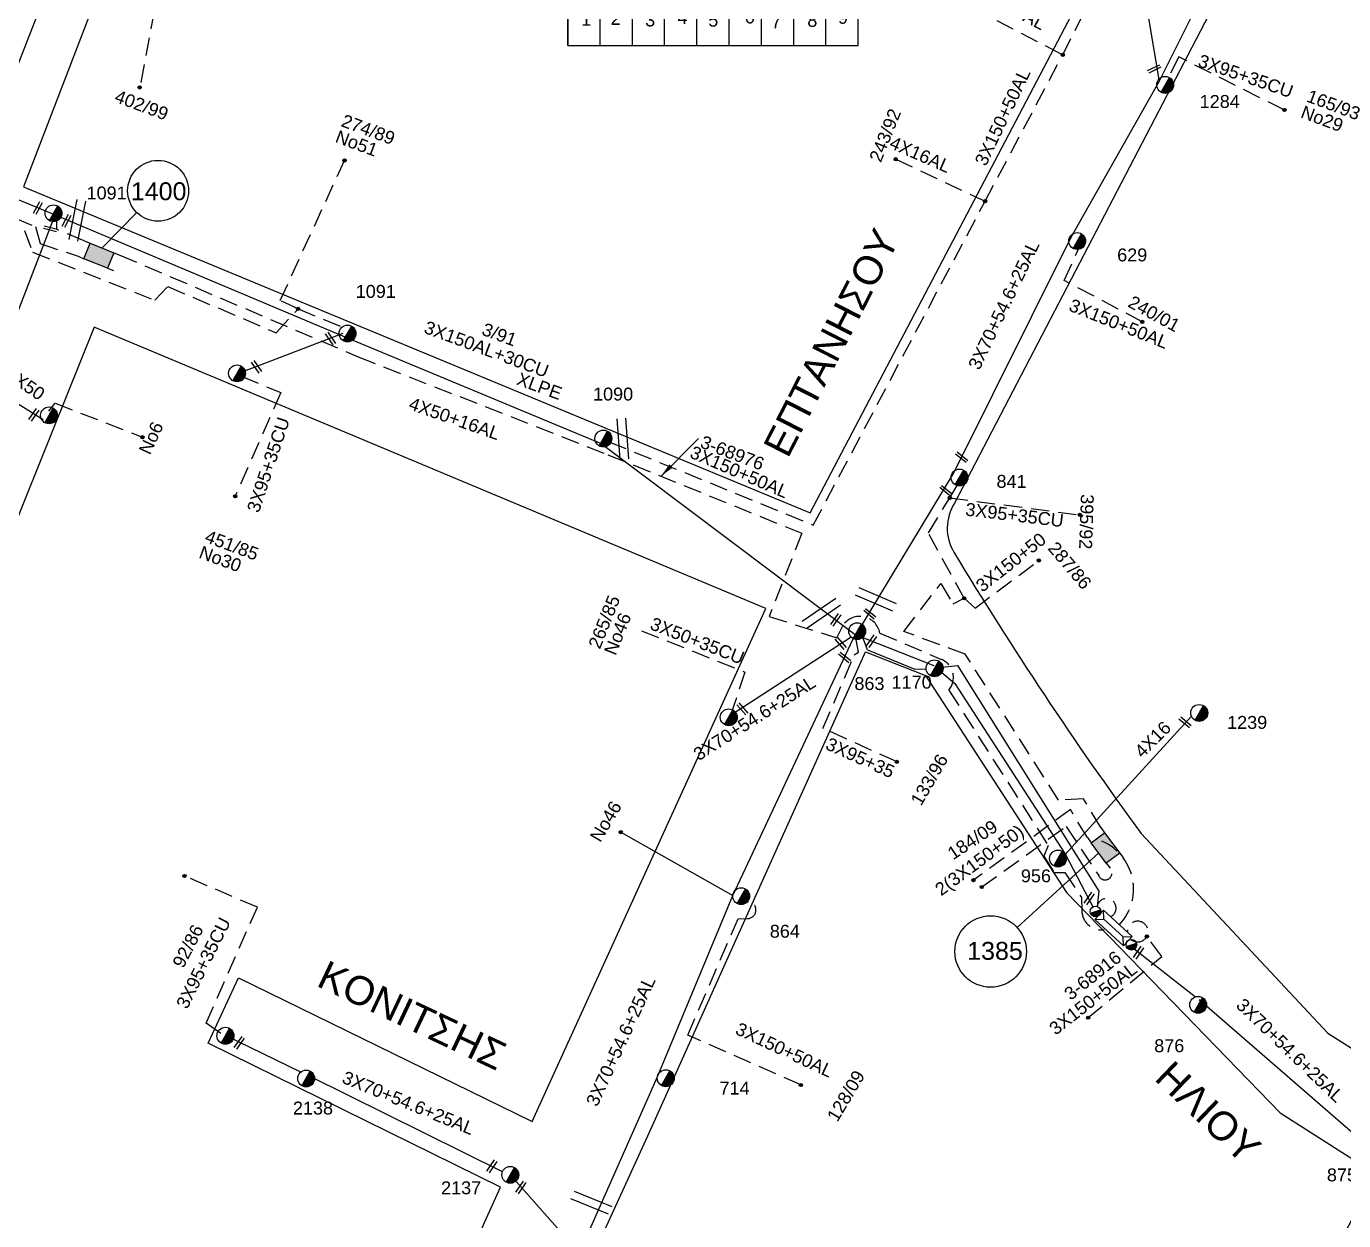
# Model space of a CAD drawing. Header units: millimetres. Extents: x 839 to 3144, y 747 to 1790.
# Drawn here: x 2016.4 to 2200.2, y 877.4 to 1044.1 of the extents above; entities that cross this region are included whole.
import ezdxf
from ezdxf.enums import TextEntityAlignment as Align

# ---------------------------------------------------------------- set-up
doc = ezdxf.new("R2010")
doc.units = ezdxf.units.MM
doc.linetypes.add('DASHED', pattern=[19.05, 12.7, -6.35])
for name, color, linetype in [('Link Box 4 Διευθύνσεων', 7, 'Continuous'), ('Ασφαλειοκιβώτια Χ.Τ 9 αναχωρήσεων', 7, 'Continuous'), ('Γέφυρες Εναερίου Δικτύου', 7, 'DASHED'), ('Γυμνά εναέρια ΧΤ (3Φ)   3x50+35CU', 7, 'Continuous'), ('Γυμνά εναέρια ΧΤ και ΦΟΠ (3Φ)   4x50+16AL', 7, 'Continuous'), ('Εναέρια παροχή ΧΤ 4x16', 7, 'SYN_LINE'), ('Επιγραφές - Σχήματα', 7, 'Continuous'), ('Καλώδια ΧΤ   3x150+50AL', 7, 'DASHED'), ('Καλώδια ΧΤ   3x95+35CU', 7, 'DASHED'), ('Καλώδια ΧΤ   3x95+50CU', 7, 'DASHED'), ('Καλώδια ΧΤ   4x16AL', 7, 'DASHED'), ('Καλώδια ΧΤ   4x50AL', 7, 'DASHED'), ('Μηχανική τομή', 7, 'Continuous'), ('Στύλος ΦΜ', 7, 'Continuous'), ('Στύλος ΦΜ @ 1', 7, 'Continuous'), ('Συνδέσεις', 7, 'Continuous'), ('Συνεστραμμένα ΧΤ   3x70+54.6+25AL', 7, 'SYN_LINE'), ('Τομή', 7, 'Continuous'), ('Υποσταθμός εναέριος 2 στύλων', 7, 'Continuous'), ('Υποσταθμός πόλεως', 7, 'Continuous'), ('Υπόβαθρο ΔΕΗ', 7, 'Continuous')]:
    doc.layers.add(name, color=color, linetype=linetype)
doc.styles.get("Standard").update_dxf_attribs({"font": 'ARIAL.TTF'})
doc.linetypes.add('SYN_LINE', pattern='A,0.5,-0.0001,["/\\/\\/\\/",Standard,S=0.1,R=0,X=0,Y=-0.05],-0.25', length=0.7501)
doc.dimstyles.new('ISO-25', dxfattribs={"dimtxt": 2.5, "dimasz": 2.5, "dimexe": 1.25, "dimexo": 0.625, "dimtad": 1, "dimtxsty": 'Standard', "dimcen": 2.5, "dimadec": 0, "dimazin": 0, "dimtfac": 1, "dimtmove": 0, "dimatfit": 3, "dimfxl": 1, "dimarcsym": 0})

# ---------------------------------------------------------------- blocks, each defined once
blk = doc.blocks.new('ΑΣΦΑΛΕΙΟΚΙΒΩΤΙΟ ΥΠΟΣΤΑΘΜΟΥ 9 ΑΝΑΧΩΡΗΣΕΩΝ')
at = {"layer": 'Ασφαλειοκιβώτια Χ.Τ 9 αναχωρήσεων', "ltscale": 40}
for p, q in [((-23.8, 40.36), (24.02, 40.36)), ((-9.72, 40.36), (-9.72, -40.64)), ((9.94, 40.36), (9.94, -40.64)), ((-23.8, 31.36), (24.02, 31.36)), ((-23.8, 22.36), (24.02, 22.36)), ((-23.8, 13.36), (24.02, 13.36)), ((-23.8, 4.36), (24.02, 4.36)), ((-23.8, -4.64), (24.02, -4.64)), ((-23.8, -13.64), (24.02, -13.64)), ((-23.8, -22.64), (24.02, -22.64)), ((-23.8, -31.64), (24.02, -31.64))]:
    blk.add_line(p, q, dxfattribs=at)
at = {"layer": 'Ασφαλειοκιβώτια Χ.Τ 9 αναχωρήσεων'}
blk.add_lwpolyline([(-23.8, -40.64), (24.02, -40.64), (24.02, 40.36), (-23.8, 40.36)], close=True, dxfattribs=at)
for s, p in [('1', (-18.19, 36.66)), ('2', (-17.99, 28.44)), ('3', (-18.43, 18.79)), ('4', (-17.74, 9.77)), ('5', (-18.47, 1.19)), ('6', (-17.59, -8.98)), ('7', (-18.93, -16.39)), ('8', (-18.55, -26.45)), ('9', (-17.69, -35))]:
    blk.add_text(s, height=3.6, rotation=270, dxfattribs=at).set_placement(p)
at = {"layer": 'Ασφαλειοκιβώτια Χ.Τ 9 αναχωρήσεων', "ltscale": 40}
for tag, height, p in [('ΟΝΟΜΑ', 5, (-0.16, 44.31)), ('ΚΕΙΜΕΝΟ 1', 2, (17.06, 35.59)), ('ΚΕΙΜΕΝΟ 2', 2, (17.06, 26.88)), ('ΚΕΙΜΕΝΟ 3', 2, (17.06, 17.69)), ('ΚΕΙΜΕΝΟ 4', 2, (17.06, 8.71)), ('ΚΕΙΜΕΝΟ 5', 2, (17.06, -0.13)), ('ΚΕΙΜΕΝΟ 6', 2, (17.06, -9.05)), ('ΚΕΙΜΕΝΟ 7', 2, (17.06, -18.13)), ('ΚΕΙΜΕΝΟ 8', 2, (17.06, -26.85)), ('ΚΕΙΜΕΝΟ 9', 2, (17.06, -35.99)), ('ΣΧ', 2, (-0.1, -42.64))]:
    blk.add_attdef(tag, text='', height=height, dxfattribs=at).set_placement(p, align=Align.MIDDLE_CENTER)
blk = doc.blocks.new('ΥΠΑΡΧΩΝ ΤΣΙΜΕΝΤΕΝΙΟΣ ΣΤΥΛΟΣ')
at = {"layer": 'Στύλος ΦΜ'}
blk.add_hatch(color=7, dxfattribs=at).paths.add_polyline_path([(-1.29, -2.28, 0.574793), (2.62, 0, 0.268822), (1.3, 2.27)])
at = {"layer": 'Στύλος ΦΜ', "color": 7}
blk.add_line((-1.29, -2.28), (1.3, 2.27), dxfattribs=at)
blk.add_circle((0, 0), 2.62, dxfattribs=at)
at = {"layer": 'Στύλος ΦΜ', "flags": 4}
for tag, p in [('ΑΡΙΘΜΟΣ', (-4.68, 8.05)), ('ΤΥΠΟΣ', (-4.91, 3.03))]:
    blk.add_attdef(tag, p, '', height=4, dxfattribs=at)
blk = doc.blocks.new('ΤΟΜΗ')
at = {"layer": 'Τομή', "ltscale": 40}
for p, q in [((-5.68, 0), (5.68, 0)), ((5.68, -2.33), (-5.68, -2.33))]:
    blk.add_line(p, q, dxfattribs=at)
blk = doc.blocks.new('ΥΠΟΣΤΑΘΜΟΣ ΕΝΑΕΡΙΟΣ ΕΠΙ 2 ΣΤΥΛΩΝ')
at = {"layer": 'Υποσταθμός εναέριος 2 στύλων', "linetype": 'Continuous'}
for points in [[(-11.97, -2.11, 0.574793), (-8.45, -0.07, 0.268822), (-9.64, 1.98)], [(9.68, -2.15, 0.574793), (13.19, -0.1, 0.268822), (12.01, 1.95)]]:
    blk.add_hatch(color=256, dxfattribs=at).paths.add_polyline_path(points)
for p, q in [((-11.97, -2.11), (-9.64, 1.98)), ((9.68, -2.15), (12.01, 1.95))]:
    blk.add_line(p, q, dxfattribs=at)
for centre in [(-10.81, -0.07), (10.84, -0.1)]:
    blk.add_circle(centre, 2.36, dxfattribs=at)
at = {"layer": 'Υποσταθμός πόλεως', "linetype": 'Continuous', "ltscale": 40}
blk.add_lwpolyline([(-8.57, 2.82), (8.57, 2.82), (8.57, -2.82), (-8.57, -2.82)], close=True, dxfattribs=at)
for points in [[(-5.75, 0), (-8.57, 2.82)], [(-8.57, -2.82), (-5.75, 0)], [(-5.75, 0), (5.75, 0)], [(5.75, 0), (8.57, 2.82)], [(8.57, -2.82), (5.75, 0)]]:
    blk.add_lwpolyline(points, dxfattribs=at)
at = {"layer": 'Υποσταθμός εναέριος 2 στύλων', "ltscale": 40, "flags": 1}
for tag, p in [('ΜΕΤΑΣΧΗΜΑΤΙΣΜΟΣ', (14.09, 2.51)), ('ΙΣΧΥΣ', (14.07, -0.28)), ('ΑΡΙΘΜΟΣ', (14.19, -3))]:
    blk.add_attdef(tag, p, '', height=1.8, dxfattribs=at)
blk = doc.blocks.new('LINK BOX 4 ΑΝΑΧΩΡΗΣΕΩΝ')
at = {"layer": 'Link Box 4 Διευθύνσεων', "ltscale": 40}
blk.add_hatch(color=256, dxfattribs=at).paths.add_polyline_path([(-3.54, 0), (-3.54, -4.67), (3.54, -4.67), (3.54, 0)])
for p, q in [((-3.54, 0), (-5.33, 0)), ((5.33, 0), (3.54, 0)), ((-3.54, -4.67), (-5.33, -4.67)), ((5.33, -4.67), (3.54, -4.67))]:
    blk.add_line(p, q, dxfattribs=at)
blk.add_lwpolyline([(-3.54, -4.67), (-3.54, 0), (3.54, 0), (3.54, -4.67)], close=True, dxfattribs=at)
blk = doc.blocks.new('_ΣΥΝΔΕΣΗ')
at = {"layer": 'Συνδέσεις', "linetype": 'SYN_LINE', "ltscale": 40}
blk.add_hatch(color=256, dxfattribs=at).paths.add_polyline_path([(0.5, -0.01, 1), (-0.5, -0.01, 1)])
at = {"layer": 'Συνδέσεις'}
blk.add_circle((0, -0.01), 0.5, dxfattribs=at)
blk = doc.blocks.new('ΜΗΧΑΝΙΚΗ ΤΟΜΗ')
at = {"layer": 'Μηχανική τομή', "ltscale": 40}
for p, q in [((-1.89, 0.78), (1.89, 0.78)), ((1.89, 0), (-1.89, 0))]:
    blk.add_line(p, q, dxfattribs=at)
blk = doc.blocks.new('A$C3F94617C')
at = {"layer": 'Μηχανική τομή', "xscale": 0.5, "yscale": 0.5, "zscale": 0.5}
blk.add_blockref('ΜΗΧΑΝΙΚΗ ΤΟΜΗ', (0.95, 0), dxfattribs=at)

msp = doc.modelspace()

# ---------------------------------------------------------------- linework, layer by layer
at = {"layer": 'Γέφυρες Εναερίου Δικτύου', "color": 6, "linetype": 'SYN_LINE', "ltscale": 20}
msp.add_lwpolyline([(2170.86, 1057.7), (2174.45, 1036.38)], dxfattribs=at)
at = {"layer": 'Γέφυρες Εναερίου Δικτύου', "color": 1, "ltscale": 0.2}
for points in [[(2002.12, 1031.32), (1998.76, 1022.38), (2016.12, 1015.6), (2017.28, 1012.56), (2034.31, 1005.87), (2036.13, 1007.75), (2051.27, 1001.31), (2054.3, 1004.64), (2060.38, 1002.16)], [(2054.3, 1004.64), (2051.81, 1005.8), (2060.79, 1025.37)]]:
    msp.add_lwpolyline(points, dxfattribs=at)
at = {"layer": 'Γέφυρες Εναερίου Δικτύου', "color": 27, "ltscale": 0.2}
for points in [[(2003.7, 1030.68), (2000.73, 1023.1), (2017.66, 1016.13), (2018.33, 1013.76), (2023.61, 1011.98)], [(2024.48, 1014.14), (2020.65, 1015.7), (2020.64, 1017.34)]]:
    msp.add_lwpolyline(points, dxfattribs=at)
at = {"layer": 'Γέφυρες Εναερίου Δικτύου', "color": 1, "linetype": 'SYN_LINE', "ltscale": 15}
msp.add_lwpolyline([(2060.56, 1001.22), (2046.85, 995.94)], dxfattribs=at)
at = {"layer": 'Γέφυρες Εναερίου Δικτύου', "color": 133, "ltscale": 0.2}
msp.add_lwpolyline([(2147.22, 964.24), (2142.25, 973.37), (2145.23, 978.26), (2146.42, 980.24)], dxfattribs=at)
at = {"layer": 'Γέφυρες Εναερίου Δικτύου', "color": 30, "linetype": 'SYN_LINE', "ltscale": 8}
msp.add_lwpolyline([(2133.74, 957.04), (2140.33, 954.34)], dxfattribs=at)
at = {"layer": 'Γέφυρες Εναερίου Δικτύου', "color": 30, "linetype": 'SYN_LINE', "ltscale": 20}
msp.add_lwpolyline([(2143.16, 954.56), (2143.35, 954.55), (2146.29, 954.88), (2166.04, 923.36), (2165.79, 921.23)], dxfattribs=at)
at = {"layer": 'Γέφυρες Εναερίου Δικτύου', "color": 173, "linetype": 'SYN_LINE', "ltscale": 20}
msp.add_lwpolyline([(2099.32, 931.61), (2114.95, 922.74)], dxfattribs=at)
at = {"layer": 'Γέφυρες Εναερίου Δικτύου', "color": 133, "ltscale": 0.2}
msp.add_lwpolyline([(2168.89, 918.68, 0.5623), (2165.64, 930.62)], format="xyb", dxfattribs=at)
at = {"layer": 'Γυμνά εναέρια ΧΤ (3Φ)   3x50+35CU', "color": 173, "linetype": 'DASHED', "ltscale": 0.2}
msp.add_lwpolyline([(2102.21, 959.72), (2116.65, 953.95), (2114.64, 947.89)], dxfattribs=at)
at = {"layer": 'Γυμνά εναέρια ΧΤ και ΦΟΠ (3Φ)   4x50+16AL', "color": 27, "ltscale": 0.2}
msp.add_lwpolyline([(1981.48, 919.1), (1992.71, 946.95), (2002.41, 971.56), (2011.23, 993.9), (2020.42, 1017.78)], dxfattribs=at)
at = {"layer": 'Γυμνά εναέρια ΧΤ και ΦΟΠ (3Φ)   4x50+16AL', "color": 1, "ltscale": 0.2}
msp.add_lwpolyline([(2020.42, 1017.78), (2060.83, 1000.73), (2096.57, 985.84), (2132.04, 959.21)], dxfattribs=at)
at = {"layer": 'Εναέρια παροχή ΧΤ 4x16', "color": 173, "ltscale": 20}
msp.add_lwpolyline([(2161.29, 928.43), (2178.95, 947.8)], dxfattribs=at)
at = {"layer": 'Επιγραφές - Σχήματα', "linetype": 'Continuous', "ltscale": 0.2}
msp.add_line((2026.96, 1013.15), (2031.8, 1018.08), dxfattribs=at)
at = {"layer": 'Επιγραφές - Σχήματα', "color": 30, "linetype": 'SYN_LINE', "ltscale": 8}
for p, q in [((2133.74, 957.04), (2133.11, 958.79)), ((2140.33, 954.34), (2141.94, 954.42))]:
    msp.add_line(p, q, dxfattribs=at)
at = {"layer": 'Επιγραφές - Σχήματα', "ltscale": 0.2}
msp.add_line((2166.01, 928.7), (2154.61, 918.3), dxfattribs=at)
for centre, radius in [((2034.78, 1021.12), 4.25), ((2150.93, 914.94), 4.99)]:
    msp.add_circle(centre, radius, dxfattribs=at)
at = {"layer": 'Επιγραφές - Σχήματα', "color": 173, "linetype": 'DASHED', "ltscale": 0.2}
msp.add_arc((2167.1, 921), 1.33, 295.8766, 169.8517, dxfattribs=at)
at = {"layer": 'Καλώδια ΧΤ   3x150+50AL', "color": 2, "ltscale": 0.2}
msp.add_lwpolyline([(2097.67, 986.1), (2126.19, 974.46), (2150.16, 1019.67), (2160.99, 1040.11), (2169.04, 1056.06), (2168.47, 1056.86, -0.719759), (2171.09, 1060.41), (2176.63, 1071.52), (2165.11, 1077.37), (2167.13, 1081.29), (2168.9, 1080.68), (2170.25, 1080.99, -0.496534), (2174.67, 1077.29, 0.967254)], format="xyb", dxfattribs=at)
msp.add_lwpolyline([(2145.03, 1048.43), (2160.99, 1040.11)], dxfattribs=at)
at = {"layer": 'Καλώδια ΧΤ   3x150+50AL', "color": 6, "ltscale": 0.2}
msp.add_lwpolyline([(2172.08, 1002.83), (2161.19, 1008.62), (2163.5, 1013.7)], dxfattribs=at)
at = {"layer": 'Καλώδια ΧΤ   3x150+50AL', "color": 151, "ltscale": 0.2}
for points in [[(2029.43, 1012.15), (2062.69, 997.95), (2097.53, 984.29), (2124.58, 973.32), (2120.03, 961.71), (2129.46, 958.72), (2130.34, 960.49, -0.670937), (2135.46, 959.39)], [(2135.46, 959.39), (2144.07, 955.71, -0.501668), (2145.1, 951.42), (2158.94, 929.76), (2158.37, 928.26), (2159.77, 925.98), (2161.27, 925.98), (2163.6, 922.47), (2163.65, 920.61, 0.445932), (2166.75, 917.97)]]:
    msp.add_lwpolyline(points, format="xyb", dxfattribs=at)
at = {"layer": 'Καλώδια ΧΤ   3x150+50AL', "color": 133, "ltscale": 0.2}
for points in [[(2166.3, 932.23), (2163.88, 936.24), (2160.41, 936.06), (2147.39, 956.43), (2138.8, 959.61), (2143.98, 966.29), (2145.69, 963.47), (2147.22, 964.24), (2148.75, 962.88), (2157.64, 969.53)], [(2164.42, 930.84), (2162.07, 934.75), (2148.53, 924.89)]]:
    msp.add_lwpolyline(points, dxfattribs=at)
msp.add_lwpolyline([(2149.68, 923.95), (2161.45, 932.4), (2166.01, 925.53, 1.19369), (2167.6, 926.56, -1.331909)], format="xyb", dxfattribs=at)
at = {"layer": 'Καλώδια ΧΤ   3x150+50AL', "ltscale": 0.2}
msp.add_lwpolyline([(2124.43, 896.31), (2108.66, 903.27), (2115.7, 919.49), (2117.01, 919.53, 0.884797), (2117.24, 921.92, -9.238553)], format="xyb", dxfattribs=at)
at = {"layer": 'Καλώδια ΧΤ   3x150+50AL', "color": 85, "ltscale": 0.2}
msp.add_lwpolyline([(2170.5, 916.63, 4.530369), (2170, 917.74)], format="xyb", dxfattribs=at)
msp.add_lwpolyline([(2164.53, 905.71), (2174.82, 914.26), (2172.73, 917.05)], dxfattribs=at)
at = {"layer": 'Καλώδια ΧΤ   3x95+35CU', "color": 2, "ltscale": 0.2}
msp.add_lwpolyline([(2022.21, 1051.61), (2034.9, 1049.99), (2032.24, 1035.56)], dxfattribs=at)
at = {"layer": 'Καλώδια ΧΤ   3x95+35CU', "color": 6, "ltscale": 0.2}
msp.add_lwpolyline([(2191.9, 1032.4), (2177.18, 1039.8), (2175.54, 1036.65)], dxfattribs=at)
at = {"layer": 'Καλώδια ΧΤ   3x95+35CU', "color": 1, "ltscale": 0.2}
msp.add_lwpolyline([(2046.39, 995.25), (2051.9, 992.95), (2045.54, 978.48)], dxfattribs=at)
at = {"layer": 'Καλώδια ΧΤ   3x95+35CU', "color": 133, "ltscale": 0.2}
msp.add_lwpolyline([(2145.23, 978.26), (2163.41, 975.88)], dxfattribs=at)
at = {"layer": 'Καλώδια ΧΤ   3x95+35CU', "color": 30, "ltscale": 0.2}
msp.add_lwpolyline([(2043.51, 903.51), (2041.48, 904.93), (2048.63, 921.13), (2038.45, 925.48)], dxfattribs=at)
at = {"layer": 'Καλώδια ΧΤ   3x95+50CU', "color": 173, "ltscale": 0.2}
msp.add_lwpolyline([(2137.79, 941.45), (2127.54, 946.09), (2131.9, 956.33), (2132.5, 956.74), (2132.04, 959.21)], dxfattribs=at)
at = {"layer": 'Καλώδια ΧΤ   4x16AL', "color": 2, "ltscale": 0.2}
msp.add_lwpolyline([(2137.68, 1025.53), (2150.16, 1019.67)], dxfattribs=at)
at = {"layer": 'Καλώδια ΧΤ   4x50AL', "color": 27, "linetype": 'Continuous', "ltscale": 0.2}
msp.add_lwpolyline([(2011.23, 993.9), (2018.75, 989.22)], dxfattribs=at)
at = {"layer": 'Καλώδια ΧΤ   4x50AL', "color": 27, "ltscale": 0.2}
msp.add_lwpolyline([(2019.55, 990.38), (2020.41, 991.49), (2032.61, 986.73)], dxfattribs=at)
at = {"layer": 'Συνεστραμμένα ΧΤ   3x70+54.6+25AL', "color": 2, "ltscale": 20}
msp.add_lwpolyline([(2009.02, 1022.89), (2020.09, 1051.22), (2030.66, 1079.18)], dxfattribs=at)
at = {"layer": 'Συνεστραμμένα ΧΤ   3x70+54.6+25AL', "color": 6, "ltscale": 20}
for points in [[(2132.48, 959.72), (2145.76, 981.65), (2162.18, 1014.67), (2174.45, 1036.38), (2187.71, 1062.93), (2194.46, 1076.76)], [(1930.54, 1054.47), (1951.49, 1045.54), (1973.26, 1037.22), (2020.42, 1017.78)]]:
    msp.add_lwpolyline(points, dxfattribs=at)
at = {"layer": 'Συνεστραμμένα ΧΤ   3x70+54.6+25AL', "color": 173, "ltscale": 20}
for points in [[(2093.59, 872.86), (2104.39, 897.36), (2114.95, 922.74), (2131.77, 958.6)], [(2131.46, 958.83), (2114.64, 947.89)], [(2144.13, 953.89), (2145.94, 952.35), (2161.29, 928.61)]]:
    msp.add_lwpolyline(points, dxfattribs=at)
at = {"layer": 'Συνεστραμμένα ΧΤ   3x70+54.6+25AL', "color": 173, "ltscale": 15}
msp.add_lwpolyline([(2131.97, 959.04), (2132.04, 959.21), (2143.01, 954.84)], dxfattribs=at)
at = {"layer": 'Συνεστραμμένα ΧΤ   3x70+54.6+25AL', "color": 173, "ltscale": 10}
msp.add_lwpolyline([(2161.36, 928.5), (2165.2, 921.18)], dxfattribs=at)
at = {"layer": 'Συνεστραμμένα ΧΤ   3x70+54.6+25AL', "color": 85, "ltscale": 10}
msp.add_lwpolyline([(2170.74, 915.49), (2179.5, 908.61)], dxfattribs=at)
at = {"layer": 'Συνεστραμμένα ΧΤ   3x70+54.6+25AL', "color": 85, "ltscale": 20}
msp.add_lwpolyline([(2180, 908.22), (2205.7, 885.97), (2195.41, 866.2)], dxfattribs=at)
at = {"layer": 'Συνεστραμμένα ΧΤ   3x70+54.6+25AL', "color": 30, "ltscale": 15}
for points in [[(2054.67, 898.12), (2044.2, 903.21)], [(2092.97, 873.52), (2084.07, 883.56), (2083.86, 883.66)]]:
    msp.add_lwpolyline(points, dxfattribs=at)
at = {"layer": 'Συνεστραμμένα ΧΤ   3x70+54.6+25AL', "color": 30, "ltscale": 20}
msp.add_lwpolyline([(2082.81, 884.18), (2055.89, 897.53), (2055.67, 897.63)], dxfattribs=at)
at = {"layer": 'Υπόβαθρο ΔΕΗ'}
for points in [[(1981.23, 1171.5), (1940.91, 1053.29), (2007.36, 1025.69), (2029.39, 1082.91), (2038.09, 1079.22), (2016.01, 1021.69), (2125.75, 976.17), (2176.36, 1072.61), (1981.23, 1171.5)], [(2050.4, 811.01), (2082.56, 882.05), (2041.78, 902.15), (2046, 911.27), (2086.97, 891.23), (2119.56, 962.8), (2025.87, 1002.07), (1991.13, 915.75), (1971.99, 867.64), (1994.78, 854.07), (2050.4, 811.01)], [(2110.12, 764.14), (2062.72, 800.9), (2103.32, 889.71), (2133.48, 956.79), (2141.86, 953.45), (2161.51, 923.18), (2191.33, 892.41), (2259.62, 848.82), (2203.29, 763.95)], [(2171.91, 931.43), (2197.96, 903.54), (2287.02, 847.1), (2300.15, 901.35), (2265.91, 902.13), (2244.82, 873.84)]]:
    msp.add_lwpolyline(points, dxfattribs=at)
msp.add_lwpolyline([(2271.49, 1043.66), (2335.8, 1053.33), (2340.33, 1072.21), (2337.05, 1076.73), (2232.66, 1064.64), (2188.91, 1060.2), (2145.89, 977.53, 0.284361), (2145.81, 970.66, 0.022171), (2171.91, 931.43, 0.627966)], format="xyb", dxfattribs=at)

# ---------------------------------------------------------------- block references
at = {"layer": 'Link Box 4 Διευθύνσεων'}
for p, xscale, yscale, zscale, rotation in [((2026.08, 1010.98), 0.4999999999999374, 0.4999999999999374, 0.4999999999999374, 158.0605512388424), ((2166.01, 928.7), 0.4999999999998648, 0.4999999999998648, 0.4999999999998648, 126.5580246995867)]:
    msp.add_blockref('LINK BOX 4 ΑΝΑΧΩΡΗΣΕΩΝ', p, dxfattribs=dict(at, xscale=xscale, yscale=yscale, zscale=zscale, rotation=rotation))
at = {"layer": 'Ασφαλειοκιβώτια Χ.Τ 9 αναχωρήσεων', "xscale": 0.5, "yscale": 0.5, "zscale": 0.5, "rotation": 90}
msp.add_blockref('ΑΣΦΑΛΕΙΟΚΙΒΩΤΙΟ ΥΠΟΣΤΑΘΜΟΥ 9 ΑΝΑΧΩΡΗΣΕΩΝ', (2112.13, 1053.28), dxfattribs=at).add_auto_attribs({'ΟΝΟΜΑ': 'ΦΤ-68'})
at = {"layer": 'Επιγραφές - Σχήματα', "ltscale": 0.2}
for p, rotation in [((2174.53, 1038.72), 205.4352514839151), ((2018.28, 1019.65), 241.8320150148974), ((2022.28, 1017.86), 241.8320150148974), ((2020.71, 1015.76), 165.8640285978443), ((2058.14, 1001.16), 304.8142998116629), ((2047.79, 997.22), 304.8142998116629), ((2017.83, 990.75), 235.3656100928613), ((2146.03, 984.38), 320.7979535624372), ((2143.84, 979.71), 320.7979535624372), ((2129.69, 962.14), 235.3656100928611), ((2133.21, 962.54), 320.7979535624372), ((2129.25, 958.53), 311.3333373058271), ((2134.67, 959.15), 235.3656100928611), ((2129.69, 956.44), 320.7979535624372), ((2115.51, 949.39), 311.3333373058271), ((2177.19, 947.38), 320.7979535624372), ((2165.05, 923.23), 235.3656100928613), ((2171.93, 915.67), 235.3656100928611), ((2046.49, 903.08), 235.3656100928613), ((2081.73, 885.85), 235.365610092861), ((2085.76, 882.91), 235.365610092861)]:
    msp.add_blockref('A$C3F94617C', p, dxfattribs=dict(at, rotation=rotation))
at = {"layer": 'Στύλος ΦΜ @ 1', "ltscale": 40}
ref = msp.add_blockref('ΥΠΑΡΧΩΝ ΤΣΙΜΕΝΤΕΝΙΟΣ ΣΤΥΛΟΣ', (2175.28, 1035.9), dxfattribs=dict(at, xscale=0.4499999999998181, yscale=0.4499999999998181, zscale=0.4499999999998181))
ref.add_attrib('ΤΥΠΟΣ', '1284', (2180.09, 1032.69), dxfattribs={"layer": 'Στύλος ΦΜ', "height": 1.8, "flags": 4})
ref = msp.add_blockref('ΥΠΑΡΧΩΝ ΤΣΙΜΕΝΤΕΝΙΟΣ ΣΤΥΛΟΣ', (2020.19, 1017.98), dxfattribs=dict(at, xscale=0.4499999999998181, yscale=0.4499999999998181, zscale=0.4499999999998181))
ref.add_attrib('ΤΥΠΟΣ', '1091', (2024.8, 1019.92), dxfattribs={"layer": 'Στύλος ΦΜ', "height": 1.8, "flags": 4})
ref = msp.add_blockref('ΥΠΑΡΧΩΝ ΤΣΙΜΕΝΤΕΝΙΟΣ ΣΤΥΛΟΣ', (2163, 1014.11), dxfattribs=dict(at, xscale=0.4499999999998181, yscale=0.4499999999998181, zscale=0.4499999999998181))
ref.add_attrib('ΤΥΠΟΣ', '629', (2168.58, 1011.27), dxfattribs={"layer": 'Στύλος ΦΜ', "height": 1.8, "flags": 4})
ref = msp.add_blockref('ΥΠΑΡΧΩΝ ΤΣΙΜΕΝΤΕΝΙΟΣ ΣΤΥΛΟΣ', (2061.2, 1001.2), dxfattribs=dict(at, xscale=0.4499999999998181, yscale=0.4499999999998181, zscale=0.4499999999998181))
ref.add_attrib('ΤΥΠΟΣ', '1091', (2062.35, 1006.18), dxfattribs={"layer": 'Στύλος ΦΜ', "height": 1.8, "flags": 4})
at = {"layer": 'Στύλος ΦΜ @ 1', "ltscale": 40, "xscale": 0.4499999999998181, "yscale": 0.4499999999998181, "zscale": 0.4499999999998181}
for p in [(2045.79, 995.64), (2019.56, 989.78), (2114.39, 947.63), (2044.17, 903.18)]:
    msp.add_blockref('ΥΠΑΡΧΩΝ ΤΣΙΜΕΝΤΕΝΙΟΣ ΣΤΥΛΟΣ', p, dxfattribs=at)
at = {"layer": 'Στύλος ΦΜ @ 1', "ltscale": 40}
ref = msp.add_blockref('ΥΠΑΡΧΩΝ ΤΣΙΜΕΝΤΕΝΙΟΣ ΣΤΥΛΟΣ', (2096.9, 986.54), dxfattribs=dict(at, xscale=0.4499999999998181, yscale=0.4499999999998181, zscale=0.4499999999998181))
ref.add_attrib('ΤΥΠΟΣ', '1090', (2095.46, 991.85), dxfattribs={"layer": 'Στύλος ΦΜ', "height": 1.8, "flags": 4})
ref = msp.add_blockref('ΥΠΑΡΧΩΝ ΤΣΙΜΕΝΤΕΝΙΟΣ ΣΤΥΛΟΣ', (2146.58, 981.11), dxfattribs=dict(at, xscale=0.4499999999998181, yscale=0.4499999999998181, zscale=0.4499999999998181))
ref.add_attrib('ΤΥΠΟΣ', '841', (2151.75, 979.66), dxfattribs={"layer": 'Στύλος ΦΜ', "height": 1.8, "flags": 4})
ref = msp.add_blockref('ΥΠΑΡΧΩΝ ΤΣΙΜΕΝΤΕΝΙΟΣ ΣΤΥΛΟΣ', (2132.31, 959.65), dxfattribs=dict(at, xscale=0.4499999999998181, yscale=0.4499999999998181, zscale=0.4499999999998181))
ref.add_attrib('ΤΥΠΟΣ', '863', (2131.92, 951.44), dxfattribs={"layer": 'Στύλος ΦΜ', "height": 1.8, "flags": 4})
ref = msp.add_blockref('ΥΠΑΡΧΩΝ ΤΣΙΜΕΝΤΕΝΙΟΣ ΣΤΥΛΟΣ', (2143.11, 954.47), dxfattribs=dict(at, xscale=0.4499999999998181, yscale=0.4499999999998181, zscale=0.4499999999998181))
ref.add_attrib('ΑΡΙΘΜΟΣ', '1170', (2137.11, 951.63), dxfattribs={"layer": 'Στύλος ΦΜ', "height": 1.8, "flags": 4})
ref = msp.add_blockref('ΥΠΑΡΧΩΝ ΤΣΙΜΕΝΤΕΝΙΟΣ ΣΤΥΛΟΣ', (2180.03, 948.24), dxfattribs=dict(at, xscale=0.4499999999998181, yscale=0.4499999999998181, zscale=0.4499999999998181))
ref.add_attrib('ΤΥΠΟΣ', '1239', (2183.92, 946.02), dxfattribs={"layer": 'Στύλος ΦΜ', "height": 1.8, "flags": 4})
ref = msp.add_blockref('ΥΠΑΡΧΩΝ ΤΣΙΜΕΝΤΕΝΙΟΣ ΣΤΥΛΟΣ', (2160.33, 927.92), dxfattribs=dict(at, xscale=0.4499999999998181, yscale=0.4499999999998181, zscale=0.4499999999998181))
ref.add_attrib('ΑΡΙΘΜΟΣ', '956', (2155.15, 924.6), dxfattribs={"layer": 'Στύλος ΦΜ', "height": 1.8, "flags": 4})
ref = msp.add_blockref('ΥΠΑΡΧΩΝ ΤΣΙΜΕΝΤΕΝΙΟΣ ΣΤΥΛΟΣ', (2116.13, 922.67), dxfattribs=dict(at, xscale=0.4499999999998181, yscale=0.4499999999998181, zscale=0.4499999999998181))
ref.add_attrib('ΤΥΠΟΣ', '864', (2120.12, 916.87), dxfattribs={"layer": 'Στύλος ΦΜ', "height": 1.8, "flags": 4})
ref = msp.add_blockref('ΥΠΑΡΧΩΝ ΤΣΙΜΕΝΤΕΝΙΟΣ ΣΤΥΛΟΣ', (2179.88, 907.5), dxfattribs=dict(at, xscale=0.4499999999998181, yscale=0.4499999999998181, zscale=0.4499999999998181))
ref.add_attrib('ΤΥΠΟΣ', '876', (2173.75, 900.89), dxfattribs={"layer": 'Στύλος ΦΜ', "height": 1.8, "flags": 4})
ref = msp.add_blockref('ΥΠΑΡΧΩΝ ΤΣΙΜΕΝΤΕΝΙΟΣ ΣΤΥΛΟΣ', (2055.43, 897.22), dxfattribs=dict(at, xscale=0.4499999999998181, yscale=0.4499999999998181, zscale=0.4499999999998181))
ref.add_attrib('ΤΥΠΟΣ', '2138', (2053.59, 892.19), dxfattribs={"layer": 'Στύλος ΦΜ', "height": 1.8, "flags": 4})
ref = msp.add_blockref('ΥΠΑΡΧΩΝ ΤΣΙΜΕΝΤΕΝΙΟΣ ΣΤΥΛΟΣ', (2105.6, 897.25), dxfattribs=dict(at, xscale=0.4499999999998181, yscale=0.4499999999998181, zscale=0.4499999999998181))
ref.add_attrib('ΤΥΠΟΣ', '714', (2113.11, 894.98), dxfattribs={"layer": 'Στύλος ΦΜ', "height": 1.8, "flags": 4})
ref = msp.add_blockref('ΥΠΑΡΧΩΝ ΤΣΙΜΕΝΤΕΝΙΟΣ ΣΤΥΛΟΣ', (2205.37, 885.4), dxfattribs=dict(at, xscale=0.4499999999998181, yscale=0.4499999999998181, zscale=0.4499999999998181))
ref.add_attrib('ΤΥΠΟΣ', '875', (2197.84, 882.86), dxfattribs={"layer": 'Στύλος ΦΜ', "height": 1.8, "flags": 4})
ref = msp.add_blockref('ΥΠΑΡΧΩΝ ΤΣΙΜΕΝΤΕΝΙΟΣ ΣΤΥΛΟΣ', (2083.92, 883.77), dxfattribs=dict(at, xscale=0.4499999999998181, yscale=0.4499999999998181, zscale=0.4499999999998181))
ref.add_attrib('ΤΥΠΟΣ', '2137', (2074.26, 881.06), dxfattribs={"layer": 'Στύλος ΦΜ', "height": 1.8, "flags": 4})
at = {"layer": 'Συνδέσεις', "xscale": 0.4500000000000455, "yscale": 0.4500000000000455, "zscale": 0.4500000000000455}
for p in [(2161, 1040.11), (2032.21, 1035.56), (2191.91, 1032.41), (2060.79, 1025.37), (2137.68, 1025.53), (2150.16, 1019.67), (2054.31, 1004.65), (2172.08, 1002.83), (2032.59, 986.73), (2045.54, 978.48), (2145.23, 978.26), (2163.37, 975.89), (2157.64, 969.53), (2147.22, 964.24), (2137.84, 941.42), (2099.33, 931.6), (2038.45, 925.49), (2148.53, 924.9), (2149.68, 923.95), (2172.73, 917.05), (2164.54, 905.71), (2124.44, 896.31)]:
    msp.add_blockref('_ΣΥΝΔΕΣΗ', p, dxfattribs=at)
at = {"layer": 'Τομή'}
for p, xscale, yscale, zscale, rotation in [((2022.93, 1017.12), 0.4999999999999196, 0.4999999999999196, 0.4999999999999196, 78.67951777794892), ((2099.03, 986.46), 0.5000000000000954, 0.5000000000000954, 0.5000000000000954, 93.94893932387606), ((2135.15, 964.64), 0.4999999999999535, 0.4999999999999535, 0.4999999999999535, 336.6346158586423), ((2127, 962.64), 0.5000000000000456, 0.5000000000000456, 0.5000000000000456, 34.41360949751351), ((2095.44, 880.43), 0.5000000000000359, 0.5000000000000359, 0.5000000000000359, 337.8155715330804)]:
    msp.add_blockref('ΤΟΜΗ', p, dxfattribs=dict(at, xscale=xscale, yscale=yscale, zscale=zscale, rotation=rotation))
at = {"layer": 'Υποσταθμός εναέριος 2 στύλων', "xscale": 0.3154011393884534, "yscale": 0.3154011393884534, "zscale": 0.3154011393884534, "rotation": 317.2943528498092}
msp.add_blockref('ΥΠΟΣΤΑΘΜΟΣ ΕΝΑΕΡΙΟΣ ΕΠΙ 2 ΣΤΥΛΩΝ', (2168.07, 918.23), dxfattribs=at)

# ---------------------------------------------------------------- texts
at = {"layer": 'Γυμνά εναέρια ΧΤ (3Φ)   3x50+35CU', "ltscale": 0.2}
msp.add_text('3X50+35CU', height=1.8, rotation=338.6727, dxfattribs=at).set_placement((2110.01, 958.32), align=Align.MIDDLE)
at = {"layer": 'Γυμνά εναέρια ΧΤ και ΦΟΠ (3Φ)   4x50+16AL', "ltscale": 0.2}
msp.add_text('4X50+16AL', height=1.8, rotation=340.7051, dxfattribs=at).set_placement((2076.14, 989.33), align=Align.MIDDLE)
at = {"layer": 'Εναέρια παροχή ΧΤ 4x16', "ltscale": 20}
msp.add_text('4X16', height=1.8, rotation=44.9727, dxfattribs=at).set_placement((2173.54, 944.56), align=Align.MIDDLE)
at = {"layer": 'Επιγραφές - Σχήματα', "ltscale": 0.2, "attachment_point": 1}
for s, insert, char_height, width, rotation in [('402/99', (2029.19, 1035.27), 1.8, 9.756, 339.6688), ('165/93', (2195.49, 1035.3), 1.8, 9.756, 339.6688), ('Νο29', (2194.67, 1033.08), 1.8, 9.756, 339.6688), ('274/89', (2060.81, 1031.86), 1.8, 9.756, 339.6688), ('243/92', (2133.93, 1025.64), 1.8, 9.756, 68.0329), ('Νο51', (2059.98, 1029.64), 1.8, 9.756, 339.6688), ('ΕΠΤΑΝΗΣΟΥ', (2119.07, 985.46), 4, 54.9499, 63.0141), ('240/01', (2170.8, 1006.6), 1.8, 9.756, 331.3471), ('3/91', (2080.42, 1002.76), 1.8, 9.756, 339.6688), ('Νο6', (2032.02, 984.9), 1.8, 9.756, 65.3085), ('3-68976', (2110.91, 987.03), 1.8, 9.756, 339.1144), ('395/92', (2165.33, 978.74), 1.8, 9.756, 267.9973), ('451/85', (2041.78, 973.84), 1.8, 9.756, 339.6688), ('Νο30', (2040.96, 971.63), 1.8, 9.756, 339.6688), ('287/86', (2160.17, 972.34), 1.8, 9.756, 310.4032), ('265/85', (2094.74, 957.72), 1.8, 9.756, 68.0329), ('Νο46', (2096.93, 956.83), 1.8, 9.756, 68.0329), ('133/96', (2139.66, 936.05), 1.8, 9.756, 59.9064), ('Νο46', (2094.92, 930.98), 1.8, 9.756, 59.2303), ('184/09', (2144.69, 929.16), 1.8, 9.756, 33.5595), ('92/86', (2036.69, 913.31), 1.8, 9.756, 62.6518), ('ΚΟΝΙΤΣΗΣ', (2058.41, 913.82), 4, 54.9499, 334.7506), ('3-68916', (2160.98, 909.45), 1.8, 9.756, 38.3207), ('ΗΛΙΟΥ', (2176.38, 899.99), 4, 54.9499, 316.1973), ('128/09', (2127.99, 891.95), 1.8, 9.756, 59.2303)]:
    msp.add_mtext(s, dxfattribs=dict(at, insert=insert, char_height=char_height, width=width, rotation=rotation))
at = {"layer": 'Επιγραφές - Σχήματα', "ltscale": 0.2, "char_height": 2.5, "attachment_point": 1}
for s, insert, width in [('1400', (2030.97, 1022.31), 7.4278), ('1385', (2147.65, 916.28), 5.8984)]:
    msp.add_mtext(s, dxfattribs=dict(at, insert=insert, width=width))
at = {"layer": 'Καλώδια ΧΤ   3x150+50AL', "ltscale": 0.2}
for s, rotation, p in [('3X150+50AL', 332.1984, (2151.94, 1047.69)), ('3X150+50AL', 64.5155, (2152.59, 1031.43)), ('3X150+50AL', 338.2174, (2168.82, 1002.57)), ('3X150AL+30CU', 339.7124, (2080.6, 999.02)), ('XLPE', 339.7124, (2087.99, 993.86)), ('3X150+50AL', 336.6507, (2115.88, 981.88)), ('3X150+50', 38.1308, (2153.75, 969.27)), ('2(3X150+50)', 36.4965, (2149.49, 927.51)), ('3X150+50AL', 37.8486, (2165.21, 908.37)), ('3X150+50AL', 334.8762, (2122.16, 901.21))]:
    msp.add_text(s, height=1.8, rotation=rotation, dxfattribs=at).set_placement(p, align=Align.MIDDLE)
at = {"layer": 'Καλώδια ΧΤ   3x95+35CU', "ltscale": 0.2}
for s, rotation, p in [('3X95+35CU', 340.9912, (2186.52, 1037.14)), ('3X95+35CU', 71.5487, (2050.16, 982.89)), ('3X95+35CU', 353.1528, (2154.27, 975.88)), ('3X95+35', 335.7161, (2132.74, 941.99)), ('3X95+35CU', 63.4131, (2041.1, 913.34))]:
    msp.add_text(s, height=1.8, rotation=rotation, dxfattribs=at).set_placement(p, align=Align.MIDDLE)
at = {"layer": 'Καλώδια ΧΤ   4x16AL', "ltscale": 0.2}
msp.add_text('4X16AL', height=1.8, rotation=336.2917, dxfattribs=at).set_placement((2141.12, 1026.19), align=Align.MIDDLE)
at = {"layer": 'Καλώδια ΧΤ   4x50AL', "ltscale": 0.2}
msp.add_text('4X50', height=1.8, rotation=325.4333, dxfattribs=at).set_placement((2016.26, 994.17), align=Align.MIDDLE)
at = {"layer": 'Συνεστραμμένα ΧΤ   3x70+54.6+25AL', "ltscale": 20}
for rotation, p in [(64.3847, (2152.76, 1005.19)), (32.5493, (2117.97, 947.52)), (65.2357, (2099.32, 902.44)), (316.0688, (2192.71, 901.14)), (337.8527, (2069.7, 893.81))]:
    msp.add_text('3X70+54.6+25AL', height=1.8, rotation=rotation, dxfattribs=at).set_placement(p, align=Align.MIDDLE)

# ---------------------------------------------------------------- leaders
at = {"layer": 'Επιγραφές - Σχήματα', "ltscale": 40}
msp.add_leader([(2104.94, 981.31), (2110.18, 986.53)], dimstyle='ISO-25', override={"dimasz": 2, "dimtad": 0}, dxfattribs=at)

doc.saveas('drawing.dxf')
